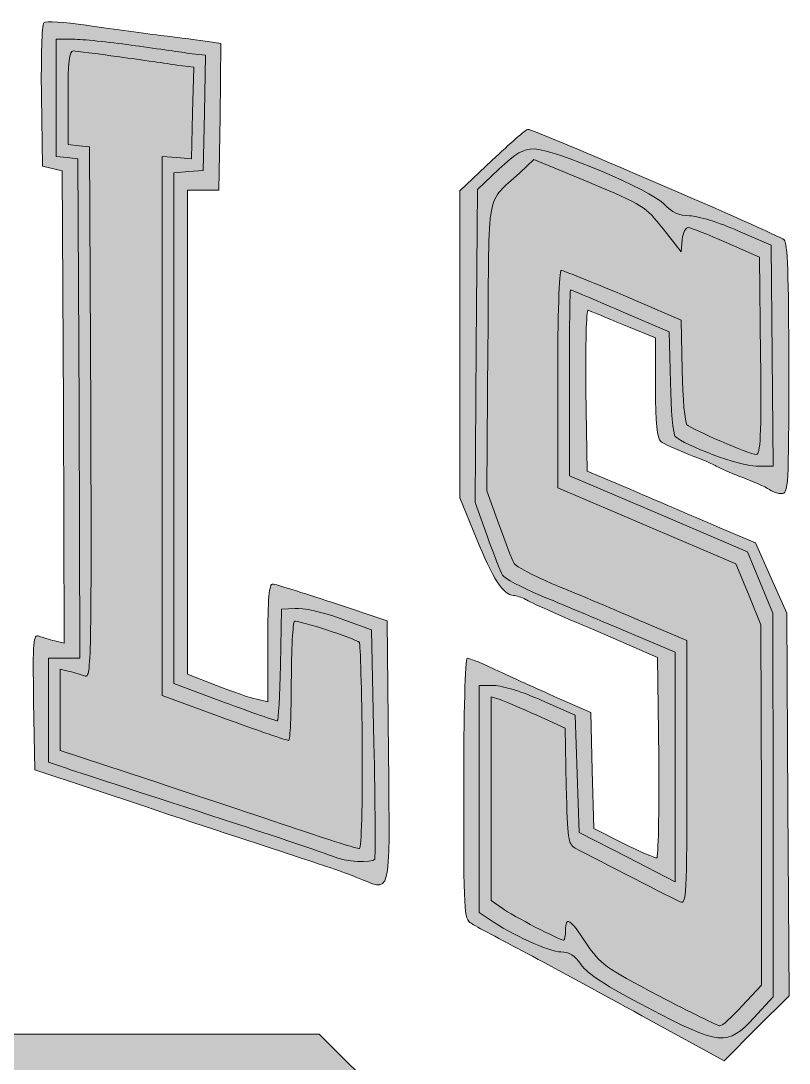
# Model space of a CAD drawing. Header units: centimetres. Extents: x 7.9 to 21.8, y 3.3 to 17.7.
# Drawn here: x 16.57 to 21.76, y 10.51 to 17.55 of the extents above; entities that cross this region are included whole.
import ezdxf

# ---------------------------------------------------------------- set-up
doc = ezdxf.new("R2010")
doc.units = ezdxf.units.CM
doc.header["$MEASUREMENT"] = 0
doc.layers.add('letras', color=7, linetype='Continuous')

msp = doc.modelspace()

# ---------------------------------------------------------------- hatches: boundary and pattern name
at = {"layer": 'letras', "true_color": 0xffffff}
h = msp.add_hatch(color=7, dxfattribs=at)
h.dxf.hatch_style = 2
edge = h.paths.add_edge_path()
edge.add_spline(control_points=[(18.8307, 11.763), (18.7593, 11.7921), (18.5793, 11.853), (18.4338, 11.9007), (18.2883, 11.9482), (17.8305, 12.0991), (17.4152, 12.2367), (17.4152, 12.2367), (16.6611, 12.488), (16.6611, 12.488), (16.6611, 12.488), (16.6531, 12.9484), (16.6531, 12.9484), (16.6479, 13.3611), (16.6505, 13.406), (16.6902, 13.3902), (16.714, 13.3824), (16.7617, 13.3664), (16.796, 13.3585), (16.796, 13.3585), (16.8595, 13.3427), (16.8595, 13.3427), (16.8595, 13.3427), (16.8543, 14.938), (16.8543, 14.938), (16.8543, 14.938), (16.8463, 16.5335), (16.8463, 16.5335), (16.8463, 16.5335), (16.714, 16.5652), (16.714, 16.5652), (16.714, 16.5652), (16.706, 17.0388), (16.706, 17.0388), (16.7034, 17.2982), (16.7088, 17.5203), (16.722, 17.5335), (16.7352, 17.5468), (16.8595, 17.5389), (17.0077, 17.5177), (17.1506, 17.4966), (17.3781, 17.4648), (17.5078, 17.4489), (17.64, 17.4331), (17.7856, 17.4145), (17.8333, 17.4066), (17.8333, 17.4066), (17.9179, 17.3934), (17.9179, 17.3934), (17.9179, 17.3934), (17.9126, 16.8985), (17.9126, 16.8985), (17.9126, 16.8985), (17.9046, 16.4038), (17.9046, 16.4038), (17.9046, 16.4038), (17.693, 16.4038), (17.693, 16.4038), (17.693, 16.4038), (17.693, 13.1336), (17.693, 13.1336), (17.693, 13.1336), (17.8888, 13.0569), (17.8888, 13.0569), (17.9972, 13.0146), (18.1189, 12.9723), (18.1612, 12.9643), (18.1612, 12.9643), (18.2354, 12.9458), (18.2354, 12.9458), (18.2354, 12.9458), (18.2354, 13.3453), (18.2354, 13.3453), (18.2354, 13.6496), (18.2434, 13.7448), (18.2698, 13.7422), (18.2857, 13.7422), (18.4683, 13.6839), (18.6719, 13.6177), (18.6719, 13.6177), (19.0423, 13.4934), (19.0423, 13.4934), (19.0423, 13.4934), (19.0503, 12.5991), (19.0503, 12.5991), (19.0582, 11.5884), (19.0768, 11.6678), (18.8307, 11.763), (18.8307, 11.763), (18.8307, 11.763), (18.8307, 11.763)], knot_values=[0, 0, 0, 0, 1, 1, 1, 2, 2, 2, 3, 3, 3, 4, 4, 4, 5, 5, 5, 6, 6, 6, 7, 7, 7, 8, 8, 8, 9, 9, 9, 10, 10, 10, 11, 11, 11, 12, 12, 12, 13, 13, 13, 14, 14, 14, 15, 15, 15, 16, 16, 16, 17, 17, 17, 18, 18, 18, 19, 19, 19, 20, 20, 20, 21, 21, 21, 22, 22, 22, 23, 23, 23, 24, 24, 24, 25, 25, 25, 26, 26, 26, 27, 27, 27, 28, 28, 28, 29, 29, 29, 30, 30, 30, 30], degree=3, periodic=1)
edge = h.paths.add_edge_path()
edge.add_spline(control_points=[(18.873, 12.6468), (18.8704, 13.0252), (18.8597, 13.3399), (18.8545, 13.3479), (18.8255, 13.3744), (18.4338, 13.5014), (18.4153, 13.4908), (18.4047, 13.4828), (18.3941, 13.3002), (18.3941, 13.0807), (18.3941, 12.8636), (18.3861, 12.6864), (18.3757, 12.6864), (18.3624, 12.6864), (18.1666, 12.7526), (17.9391, 12.8372), (17.9391, 12.8372), (17.521, 12.9907), (17.521, 12.9907), (17.521, 12.9907), (17.521, 16.6313), (17.521, 16.6313), (17.521, 16.6313), (17.6216, 16.6235), (17.6216, 16.6235), (17.6216, 16.6235), (17.7194, 16.6155), (17.7194, 16.6155), (17.7194, 16.6155), (17.7274, 16.925), (17.7274, 16.925), (17.7274, 16.925), (17.7353, 17.2347), (17.7353, 17.2347), (17.7353, 17.2347), (17.6216, 17.2479), (17.6216, 17.2479), (17.5581, 17.2585), (17.3835, 17.2822), (17.2326, 17.3034), (17.0792, 17.3247), (16.9415, 17.3431), (16.9205, 17.3431), (16.894, 17.3431), (16.886, 17.2717), (16.886, 17.0282), (16.886, 17.0282), (16.886, 16.7107), (16.886, 16.7107), (16.886, 16.7107), (16.9601, 16.7029), (16.9601, 16.7029), (16.9601, 16.7029), (17.0315, 16.6949), (17.0315, 16.6949), (17.0315, 16.6949), (17.0395, 14.8983), (17.0395, 14.8983), (17.0447, 13.2633), (17.0421, 13.1046), (17.0024, 13.1204), (16.9786, 13.1282), (16.9309, 13.1442), (16.8966, 13.1521), (16.8966, 13.1521), (16.8331, 13.1679), (16.8331, 13.1679), (16.8331, 13.1679), (16.8331, 12.6177), (16.8331, 12.6177), (16.8331, 12.6177), (17.4232, 12.4245), (17.4232, 12.4245), (17.7459, 12.316), (18.1957, 12.1679), (18.4206, 12.0911), (18.6455, 12.0144), (18.8413, 11.9536), (18.8545, 11.9562), (18.8678, 11.9588), (18.8756, 12.2525), (18.873, 12.6468), (18.873, 12.6468), (18.873, 12.6468), (18.873, 12.6468)], knot_values=[0, 0, 0, 0, 1, 1, 1, 2, 2, 2, 3, 3, 3, 4, 4, 4, 5, 5, 5, 6, 6, 6, 7, 7, 7, 8, 8, 8, 9, 9, 9, 10, 10, 10, 11, 11, 11, 12, 12, 12, 13, 13, 13, 14, 14, 14, 15, 15, 15, 16, 16, 16, 17, 17, 17, 18, 18, 18, 19, 19, 19, 20, 20, 20, 21, 21, 21, 22, 22, 22, 23, 23, 23, 24, 24, 24, 25, 25, 25, 26, 26, 26, 27, 27, 27, 28, 28, 28, 28], degree=3, periodic=1)
at = {"layer": 'letras', "true_color": 0xff0000}
h = msp.add_hatch(color=1, dxfattribs=at)
h.dxf.hatch_style = 2
edge = h.paths.add_edge_path()
edge.add_spline(control_points=[(18.6719, 11.9033), (18.6296, 11.9244), (18.2169, 12.0595), (17.7591, 12.2102), (17.3013, 12.3583), (16.886, 12.4932), (16.8411, 12.5092), (16.8411, 12.5092), (16.7537, 12.5383), (16.7537, 12.5383), (16.7537, 12.5383), (16.7537, 13.2421), (16.7537, 13.2421), (16.7537, 13.2421), (16.9654, 13.2421), (16.9654, 13.2421), (16.9654, 13.2421), (16.9601, 14.9274), (16.9601, 14.9274), (16.9601, 14.9274), (16.9521, 16.6155), (16.9521, 16.6155), (16.9521, 16.6155), (16.8808, 16.6235), (16.8808, 16.6235), (16.8808, 16.6235), (16.8066, 16.6313), (16.8066, 16.6313), (16.8066, 16.6313), (16.8066, 17.4225), (16.8066, 17.4225), (16.8066, 17.4225), (16.9205, 17.4225), (16.9205, 17.4225), (16.9838, 17.4225), (17.1586, 17.404), (17.3119, 17.3828), (17.4628, 17.3616), (17.6374, 17.3379), (17.701, 17.3273), (17.701, 17.3273), (17.8146, 17.314), (17.8146, 17.314), (17.8146, 17.314), (17.8068, 16.925), (17.8068, 16.925), (17.8068, 16.925), (17.7988, 16.5361), (17.7988, 16.5361), (17.7988, 16.5361), (17.701, 16.5281), (17.701, 16.5281), (17.701, 16.5281), (17.6004, 16.5203), (17.6004, 16.5203), (17.6004, 16.5203), (17.6004, 13.0701), (17.6004, 13.0701), (17.6004, 13.0701), (17.9417, 12.943), (17.9417, 12.943), (18.1295, 12.8743), (18.2883, 12.8187), (18.2989, 12.8187), (18.3067, 12.8187), (18.3173, 12.9881), (18.32, 13.1944), (18.32, 13.1944), (18.328, 13.5728), (18.328, 13.5728), (18.328, 13.5728), (18.4206, 13.578), (18.4206, 13.578), (18.4709, 13.5834), (18.6084, 13.5516), (18.7248, 13.5093), (18.7248, 13.5093), (18.9365, 13.4325), (18.9365, 13.4325), (18.9365, 13.4325), (18.9523, 12.6706), (18.9523, 12.6706), (18.9604, 12.2499), (18.963, 11.8979), (18.9577, 11.8847), (18.9391, 11.8556), (18.7593, 11.8662), (18.6719, 11.9033), (18.6719, 11.9033), (18.6719, 11.9033), (18.6719, 11.9033)], knot_values=[0, 0, 0, 0, 1, 1, 1, 2, 2, 2, 3, 3, 3, 4, 4, 4, 5, 5, 5, 6, 6, 6, 7, 7, 7, 8, 8, 8, 9, 9, 9, 10, 10, 10, 11, 11, 11, 12, 12, 12, 13, 13, 13, 14, 14, 14, 15, 15, 15, 16, 16, 16, 17, 17, 17, 18, 18, 18, 19, 19, 19, 20, 20, 20, 21, 21, 21, 22, 22, 22, 23, 23, 23, 24, 24, 24, 25, 25, 25, 26, 26, 26, 27, 27, 27, 28, 28, 28, 29, 29, 29, 30, 30, 30, 30], degree=3, periodic=1)
at = {"layer": 'letras', "true_color": 0xffffff}
h = msp.add_hatch(color=7, dxfattribs=at)
h.dxf.hatch_style = 2
edge = h.paths.add_edge_path()
edge.add_spline(control_points=[(20.815, 10.7973), (20.5398, 10.9508), (20.1642, 11.1519), (19.9868, 11.2471), (19.807, 11.3423), (19.6377, 11.4323), (19.6086, 11.4509), (19.5609, 11.48), (19.5583, 11.5249), (19.5583, 12.3609), (19.5583, 12.8636), (19.5689, 13.2421), (19.5821, 13.2421), (19.5954, 13.2421), (19.6932, 13.2024), (19.799, 13.1521), (19.9075, 13.1018), (20.0901, 13.0198), (20.2065, 12.9669), (20.2065, 12.9669), (20.4182, 12.8743), (20.4182, 12.8743), (20.4182, 12.8743), (20.4262, 12.4828), (20.4262, 12.4828), (20.4262, 12.4828), (20.4366, 12.0911), (20.4366, 12.0911), (20.4366, 12.0911), (20.6378, 11.9905), (20.6378, 11.9905), (20.7489, 11.935), (20.8495, 11.8901), (20.8627, 11.8927), (20.8732, 11.8927), (20.8786, 12.197), (20.876, 12.57), (20.876, 12.57), (20.868, 13.2473), (20.868, 13.2473), (20.868, 13.2473), (20.4446, 13.4299), (20.4446, 13.4299), (20.2117, 13.5279), (20.0001, 13.6231), (19.9764, 13.6389), (19.9499, 13.6522), (19.9129, 13.6654), (19.8942, 13.6654), (19.8281, 13.6654), (19.7541, 13.7819), (19.6429, 14.0543), (19.6429, 14.0543), (19.5318, 14.3243), (19.5318, 14.3243), (19.5318, 14.3243), (19.5318, 16.3986), (19.5318, 16.3986), (19.5318, 16.3986), (19.7515, 16.6049), (19.7515, 16.6049), (19.8706, 16.7187), (19.979, 16.8139), (19.9922, 16.8139), (20.0319, 16.8139), (21.6723, 16.1076), (21.7226, 16.0679), (21.7463, 16.0467), (21.7543, 15.8402), (21.7543, 15.1974), (21.7543, 14.401), (21.7517, 14.3533), (21.7066, 14.3533), (21.6802, 14.3533), (21.6485, 14.3639), (21.6326, 14.3746), (21.6194, 14.3878), (21.5374, 14.4247), (21.45, 14.4592), (21.3627, 14.4936), (21.2807, 14.5279), (21.2648, 14.5385), (21.2516, 14.5491), (21.167, 14.5834), (21.0796, 14.6179), (20.9922, 14.6524), (20.905, 14.6921), (20.8892, 14.7053), (20.8654, 14.7237), (20.8547, 14.8296), (20.8547, 15.0677), (20.8547, 15.0677), (20.8547, 15.4064), (20.8547, 15.4064), (20.8547, 15.4064), (20.6378, 15.4936), (20.6378, 15.4936), (20.5188, 15.5439), (20.4102, 15.5889), (20.3997, 15.5916), (20.3865, 15.5969), (20.3811, 15.3561), (20.3837, 15.0545), (20.3837, 15.0545), (20.3917, 14.5041), (20.3917, 14.5041), (20.3917, 14.5041), (20.6828, 14.3824), (20.6828, 14.3824), (20.8441, 14.3136), (21.0109, 14.2423), (21.0532, 14.2236), (21.0981, 14.2052), (21.2225, 14.1523), (21.331, 14.1046), (21.331, 14.1046), (21.5294, 14.02), (21.5294, 14.02), (21.5294, 14.02), (21.6353, 13.7819), (21.6353, 13.7819), (21.6353, 13.7819), (21.7411, 13.5463), (21.7411, 13.5463), (21.7411, 13.5463), (21.7491, 12.2525), (21.7491, 12.2525), (21.7491, 12.2525), (21.7569, 10.9614), (21.7569, 10.9614), (21.7569, 10.9614), (21.5374, 10.7418), (21.5374, 10.7418), (21.5374, 10.7418), (21.3178, 10.5221), (21.3178, 10.5221), (21.3178, 10.5221), (20.815, 10.7973), (20.815, 10.7973)], knot_values=[0, 0, 0, 0, 1, 1, 1, 2, 2, 2, 3, 3, 3, 4, 4, 4, 5, 5, 5, 6, 6, 6, 7, 7, 7, 8, 8, 8, 9, 9, 9, 10, 10, 10, 11, 11, 11, 12, 12, 12, 13, 13, 13, 14, 14, 14, 15, 15, 15, 16, 16, 16, 17, 17, 17, 18, 18, 18, 19, 19, 19, 20, 20, 20, 21, 21, 21, 22, 22, 22, 23, 23, 23, 24, 24, 24, 25, 25, 25, 26, 26, 26, 27, 27, 27, 28, 28, 28, 29, 29, 29, 30, 30, 30, 31, 31, 31, 32, 32, 32, 33, 33, 33, 34, 34, 34, 35, 35, 35, 36, 36, 36, 37, 37, 37, 38, 38, 38, 39, 39, 39, 40, 40, 40, 41, 41, 41, 42, 42, 42, 43, 43, 43, 44, 44, 44, 45, 45, 45, 46, 46, 46, 46], degree=3, periodic=1)
edge = h.paths.add_edge_path()
edge.add_spline(control_points=[(21.4394, 10.8925), (21.4394, 10.8925), (21.5691, 11.0328), (21.5691, 11.0328), (21.5691, 11.0328), (21.5691, 12.2499), (21.5691, 12.2499), (21.5691, 12.2499), (21.5665, 13.467), (21.5665, 13.467), (21.5665, 13.467), (21.4817, 13.6734), (21.4817, 13.6734), (21.4817, 13.6734), (21.3971, 13.8797), (21.3971, 13.8797), (21.3971, 13.8797), (20.7966, 14.1364), (20.7966, 14.1364), (20.7966, 14.1364), (20.1933, 14.393), (20.1933, 14.393), (20.1933, 14.393), (20.1933, 15.1258), (20.1933, 15.1258), (20.1933, 15.5492), (20.2039, 15.8614), (20.2171, 15.8614), (20.2304, 15.8614), (20.4182, 15.7847), (20.6351, 15.6947), (20.6351, 15.6947), (21.0267, 15.5255), (21.0267, 15.5255), (21.0267, 15.5255), (21.0347, 15.1841), (21.0347, 15.1841), (21.0373, 14.9963), (21.0532, 14.8322), (21.0664, 14.819), (21.0981, 14.7873), (21.4897, 14.6179), (21.5346, 14.6179), (21.5639, 14.6179), (21.5691, 14.7396), (21.5639, 15.2846), (21.5639, 15.2846), (21.5559, 15.9514), (21.5559, 15.9514), (21.5559, 15.9514), (21.331, 16.0493), (21.331, 16.0493), (21.2067, 16.1048), (21.0929, 16.1499), (21.0744, 16.1499), (21.0584, 16.1525), (21.0399, 16.1154), (21.0347, 16.0705), (21.0347, 16.0705), (21.0267, 15.9857), (21.0267, 15.9857), (21.0267, 15.9857), (20.905, 16.1419), (20.905, 16.1419), (20.786, 16.2928), (20.7728, 16.3032), (20.4076, 16.4541), (20.4076, 16.4541), (20.0319, 16.6103), (20.0319, 16.6103), (20.0319, 16.6103), (19.9367, 16.5203), (19.9367, 16.5203), (19.7064, 16.3032), (19.7303, 16.4435), (19.7222, 15.3481), (19.7222, 15.3481), (19.7144, 14.3718), (19.7144, 14.3718), (19.7144, 14.3718), (19.7964, 14.1469), (19.7964, 14.1469), (19.8413, 14.0226), (19.8864, 13.9035), (19.8996, 13.8823), (19.9102, 13.8612), (20.0265, 13.8003), (20.1562, 13.7448), (20.2859, 13.6919), (20.5425, 13.5834), (20.7305, 13.504), (20.7305, 13.504), (21.0664, 13.3611), (21.0664, 13.3611), (21.0664, 13.3611), (21.0664, 12.4696), (21.0664, 12.4696), (21.0664, 11.6307), (21.0638, 11.5778), (21.0215, 11.5964), (20.979, 11.6123), (20.4685, 11.8769), (20.3123, 11.9588), (20.2646, 11.9853), (20.2594, 12.017), (20.2514, 12.377), (20.2514, 12.377), (20.2436, 12.7684), (20.2436, 12.7684), (20.2436, 12.7684), (20.053, 12.8558), (20.053, 12.8558), (19.9499, 12.9033), (19.8361, 12.951), (19.8044, 12.9616), (19.8044, 12.9616), (19.7435, 12.9801), (19.7435, 12.9801), (19.7435, 12.9801), (19.7435, 11.6043), (19.7435, 11.6043), (19.7435, 11.6043), (19.8176, 11.554), (19.8176, 11.554), (19.889, 11.501), (20.2065, 11.3371), (20.233, 11.3371), (20.241, 11.3371), (20.2462, 11.3661), (20.2462, 11.4032), (20.2462, 11.501), (20.2753, 11.4852), (20.3865, 11.3158), (20.4843, 11.1731), (20.5108, 11.1545), (20.876, 10.9614), (21.0903, 10.8502), (21.2755, 10.7576), (21.2887, 10.7576), (21.3019, 10.755), (21.3707, 10.8185), (21.4394, 10.8925), (21.4394, 10.8925), (21.4394, 10.8925), (21.4394, 10.8925)], knot_values=[0, 0, 0, 0, 1, 1, 1, 2, 2, 2, 3, 3, 3, 4, 4, 4, 5, 5, 5, 6, 6, 6, 7, 7, 7, 8, 8, 8, 9, 9, 9, 10, 10, 10, 11, 11, 11, 12, 12, 12, 13, 13, 13, 14, 14, 14, 15, 15, 15, 16, 16, 16, 17, 17, 17, 18, 18, 18, 19, 19, 19, 20, 20, 20, 21, 21, 21, 22, 22, 22, 23, 23, 23, 24, 24, 24, 25, 25, 25, 26, 26, 26, 27, 27, 27, 28, 28, 28, 29, 29, 29, 30, 30, 30, 31, 31, 31, 32, 32, 32, 33, 33, 33, 34, 34, 34, 35, 35, 35, 36, 36, 36, 37, 37, 37, 38, 38, 38, 39, 39, 39, 40, 40, 40, 41, 41, 41, 42, 42, 42, 43, 43, 43, 44, 44, 44, 45, 45, 45, 46, 46, 46, 47, 47, 47, 48, 48, 48, 48], degree=3, periodic=1)
at = {"layer": 'letras', "true_color": 0xff0000}
h = msp.add_hatch(color=1, dxfattribs=at)
h.dxf.hatch_style = 2
edge = h.paths.add_edge_path()
edge.add_spline(control_points=[(20.7992, 10.8821), (20.516, 11.0302), (20.3943, 11.1096), (20.352, 11.1703), (20.3071, 11.2365), (20.2727, 11.2577), (20.2145, 11.2577), (20.1378, 11.2577), (19.8732, 11.3768), (19.7383, 11.4746), (19.7383, 11.4746), (19.6641, 11.5249), (19.6641, 11.5249), (19.6641, 11.5249), (19.6641, 13.0569), (19.6641, 13.0569), (19.6641, 13.0569), (19.7647, 13.0569), (19.7647, 13.0569), (19.8203, 13.0569), (19.9604, 13.012), (20.0874, 12.9563), (20.0874, 12.9563), (20.3123, 12.8558), (20.3123, 12.8558), (20.3123, 12.8558), (20.3256, 12.4616), (20.3256, 12.4616), (20.3256, 12.4616), (20.3388, 12.0647), (20.3388, 12.0647), (20.3388, 12.0647), (20.6643, 11.8979), (20.6643, 11.8979), (20.6643, 11.8979), (20.987, 11.7313), (20.987, 11.7313), (20.987, 11.7313), (20.987, 13.2818), (20.987, 13.2818), (20.987, 13.2818), (20.6511, 13.4247), (20.6511, 13.4247), (20.4631, 13.504), (20.2065, 13.6125), (20.0768, 13.6654), (19.9471, 13.7209), (19.8309, 13.7819), (19.8203, 13.8029), (19.807, 13.8242), (19.7619, 13.9432), (19.717, 14.0675), (19.717, 14.0675), (19.635, 14.2924), (19.635, 14.2924), (19.635, 14.2924), (19.6429, 15.3481), (19.6429, 15.3481), (19.6429, 15.3481), (19.6509, 16.4065), (19.6509, 16.4065), (19.6509, 16.4065), (19.7964, 16.5441), (19.7964, 16.5441), (19.9129, 16.6552), (19.9604, 16.6817), (20.0345, 16.6817), (20.1668, 16.6817), (20.8231, 16.4038), (20.9129, 16.3086), (20.9686, 16.2503), (21.0109, 16.2319), (21.0849, 16.2293), (21.1406, 16.2293), (21.2861, 16.1842), (21.4104, 16.1286), (21.4104, 16.1286), (21.6353, 16.0308), (21.6353, 16.0308), (21.6353, 16.0308), (21.6433, 15.2846), (21.6433, 15.2846), (21.6433, 15.2846), (21.6485, 14.5385), (21.6485, 14.5385), (21.6485, 14.5385), (21.5346, 14.5385), (21.5346, 14.5385), (21.4262, 14.5385), (21.048, 14.6788), (20.987, 14.7396), (20.9738, 14.7528), (20.958, 14.917), (20.9553, 15.1048), (20.9553, 15.1048), (20.9473, 15.4461), (20.9473, 15.4461), (20.9473, 15.4461), (20.6192, 15.5862), (20.6192, 15.5862), (20.4366, 15.6656), (20.2859, 15.7292), (20.2807, 15.7292), (20.2753, 15.7292), (20.2727, 15.4461), (20.2727, 15.0994), (20.2727, 15.0994), (20.2727, 14.4724), (20.2727, 14.4724), (20.2727, 14.4724), (20.876, 14.2158), (20.876, 14.2158), (20.876, 14.2158), (21.4765, 13.9591), (21.4765, 13.9591), (21.4765, 13.9591), (21.5611, 13.7528), (21.5611, 13.7528), (21.5611, 13.7528), (21.6459, 13.5463), (21.6459, 13.5463), (21.6459, 13.5463), (21.6485, 12.2499), (21.6485, 12.2499), (21.6485, 12.2499), (21.6485, 10.9534), (21.6485, 10.9534), (21.6485, 10.9534), (21.5188, 10.8131), (21.5188, 10.8131), (21.339, 10.6201), (21.2913, 10.6227), (20.7992, 10.8821), (20.7992, 10.8821), (20.7992, 10.8821), (20.7992, 10.8821)], knot_values=[0, 0, 0, 0, 1, 1, 1, 2, 2, 2, 3, 3, 3, 4, 4, 4, 5, 5, 5, 6, 6, 6, 7, 7, 7, 8, 8, 8, 9, 9, 9, 10, 10, 10, 11, 11, 11, 12, 12, 12, 13, 13, 13, 14, 14, 14, 15, 15, 15, 16, 16, 16, 17, 17, 17, 18, 18, 18, 19, 19, 19, 20, 20, 20, 21, 21, 21, 22, 22, 22, 23, 23, 23, 24, 24, 24, 25, 25, 25, 26, 26, 26, 27, 27, 27, 28, 28, 28, 29, 29, 29, 30, 30, 30, 31, 31, 31, 32, 32, 32, 33, 33, 33, 34, 34, 34, 35, 35, 35, 36, 36, 36, 37, 37, 37, 38, 38, 38, 39, 39, 39, 40, 40, 40, 41, 41, 41, 42, 42, 42, 43, 43, 43, 44, 44, 44, 45, 45, 45, 45], degree=3, periodic=1)
at = {"layer": 'letras', "true_color": 0xffffff}
h = msp.add_hatch(color=7, dxfattribs=at)
h.dxf.hatch_style = 2
edge = h.paths.add_edge_path()
edge.add_spline(control_points=[(15.534, 3.6958), (15.3356, 3.9049), (15.1265, 4.1272), (15.0656, 4.1933), (15.0656, 4.1933), (14.9545, 4.3124), (14.9545, 4.3124), (14.9545, 4.3124), (14.9545, 5.0161), (14.9545, 5.0161), (14.9545, 5.5401), (14.9625, 5.7279), (14.989, 5.757), (15.0155, 5.7888), (15.1662, 5.794), (15.9415, 5.786), (15.9415, 5.786), (16.8595, 5.7782), (16.8595, 5.7782), (16.8595, 5.7782), (16.8595, 5.1987), (16.8595, 5.1987), (16.8595, 5.1987), (17.5739, 5.1987), (17.5739, 5.1987), (17.5739, 5.1987), (17.5739, 6.1512), (17.5739, 6.1512), (17.5739, 6.1512), (16.9205, 6.1565), (16.9205, 6.1565), (16.9205, 6.1565), (16.2642, 6.1645), (16.2642, 6.1645), (16.2642, 6.1645), (16.259, 7.1037), (16.259, 7.1037), (16.2562, 7.789), (16.2642, 8.0482), (16.2855, 8.0615), (16.3039, 8.0721), (16.6002, 8.0827), (16.9469, 8.0827), (16.9469, 8.0827), (17.5765, 8.0827), (17.5765, 8.0827), (17.5765, 8.0827), (17.5687, 8.4319), (17.5687, 8.4319), (17.5687, 8.4319), (17.5607, 8.7838), (17.5607, 8.7838), (17.5607, 8.7838), (16.8463, 8.7838), (16.8463, 8.7838), (16.8463, 8.7838), (16.8569, 8.5802), (16.8569, 8.5802), (16.8595, 8.4663), (16.8569, 8.3421), (16.8489, 8.3024), (16.8489, 8.3024), (16.8331, 8.2282), (16.8331, 8.2282), (16.8331, 8.2282), (15.9122, 8.2308), (15.9122, 8.2308), (15.4069, 8.2308), (14.9784, 8.2334), (14.9625, 8.2362), (14.9361, 8.2414), (14.9281, 8.416), (14.9281, 9.014), (14.9281, 9.014), (14.9281, 9.7866), (14.9281, 9.7866), (14.9281, 9.7866), (15.3831, 10.2443), (15.3831, 10.2443), (15.3831, 10.2443), (15.8383, 10.7021), (15.8383, 10.7021), (15.8383, 10.7021), (18.5819, 10.7021), (18.5819, 10.7021), (18.5819, 10.7021), (19.0291, 10.2575), (19.0291, 10.2575), (19.0291, 10.2575), (19.4789, 9.8157), (19.4789, 9.8157), (19.4789, 9.8157), (19.4947, 8.6199), (19.4947, 8.6199), (19.4947, 8.6199), (19.5134, 7.4238), (19.5134, 7.4238), (19.5134, 7.4238), (19.4154, 7.3128), (19.4154, 7.3128), (19.3625, 7.2519), (19.3202, 7.1937), (19.3202, 7.1831), (19.3202, 7.1751), (19.3625, 7.1276), (19.4128, 7.0773), (19.4128, 7.0773), (19.5054, 6.9873), (19.5054, 6.9873), (19.5054, 6.9873), (19.5054, 4.2859), (19.5054, 4.2859), (19.5054, 4.2859), (19.0503, 3.8045), (19.0503, 3.8045), (19.0503, 3.8045), (18.5925, 3.3228), (18.5925, 3.3228), (18.5925, 3.3228), (17.2406, 3.3202), (17.2406, 3.3202), (17.2406, 3.3202), (15.8912, 3.3202), (15.8912, 3.3202), (15.8912, 3.3202), (15.534, 3.6958), (15.534, 3.6958)], knot_values=[0, 0, 0, 0, 1, 1, 1, 2, 2, 2, 3, 3, 3, 4, 4, 4, 5, 5, 5, 6, 6, 6, 7, 7, 7, 8, 8, 8, 9, 9, 9, 10, 10, 10, 11, 11, 11, 12, 12, 12, 13, 13, 13, 14, 14, 14, 15, 15, 15, 16, 16, 16, 17, 17, 17, 18, 18, 18, 19, 19, 19, 20, 20, 20, 21, 21, 21, 22, 22, 22, 23, 23, 23, 24, 24, 24, 25, 25, 25, 26, 26, 26, 27, 27, 27, 28, 28, 28, 29, 29, 29, 30, 30, 30, 31, 31, 31, 32, 32, 32, 33, 33, 33, 34, 34, 34, 35, 35, 35, 36, 36, 36, 37, 37, 37, 38, 38, 38, 39, 39, 39, 40, 40, 40, 41, 41, 41, 42, 42, 42, 42], degree=3, periodic=1)
edge = h.paths.add_edge_path()
edge.add_spline(control_points=[(18.8281, 4.0187), (18.8281, 4.0187), (19.2143, 4.4234), (19.2143, 4.4234), (19.2143, 4.4234), (19.2143, 6.8418), (19.2143, 6.8418), (19.2143, 6.8418), (19.0423, 7.0164), (19.0423, 7.0164), (19.0423, 7.0164), (18.8704, 7.1911), (18.8704, 7.1911), (18.8704, 7.1911), (19.0423, 7.3709), (19.0423, 7.3709), (19.0423, 7.3709), (19.2143, 7.5483), (19.2143, 7.5483), (19.2143, 7.5483), (19.2143, 9.6411), (19.2143, 9.6411), (19.2143, 9.6411), (18.8307, 10.0274), (18.8307, 10.0274), (18.8307, 10.0274), (18.447, 10.411), (18.447, 10.411), (18.447, 10.411), (15.9758, 10.411), (15.9758, 10.411), (15.9758, 10.411), (15.5975, 10.0326), (15.5975, 10.0326), (15.5975, 10.0326), (15.2191, 9.6517), (15.2191, 9.6517), (15.2191, 9.6517), (15.2243, 9.0987), (15.2243, 9.0987), (15.2243, 9.0987), (15.2323, 8.5457), (15.2323, 8.5457), (15.2323, 8.5457), (15.8886, 8.5377), (15.8886, 8.5377), (15.8886, 8.5377), (16.542, 8.5325), (16.542, 8.5325), (16.542, 8.5325), (16.5446, 8.7574), (16.5446, 8.7574), (16.5472, 8.8817), (16.5526, 8.9929), (16.5553, 9.0087), (16.5579, 9.022), (16.5633, 9.0484), (16.5659, 9.0617), (16.5685, 9.0801), (16.7908, 9.0855), (17.2115, 9.0829), (17.2115, 9.0829), (17.8517, 9.0749), (17.8517, 9.0749), (17.8517, 9.0749), (17.8597, 8.4319), (17.8597, 8.4319), (17.8597, 8.4319), (17.8649, 7.7917), (17.8649, 7.7917), (17.8649, 7.7917), (17.2193, 7.7917), (17.2193, 7.7917), (16.6795, 7.7917), (16.5711, 7.7864), (16.5605, 7.752), (16.5472, 7.7255), (16.5553, 6.5984), (16.5659, 6.4607), (16.5685, 6.4503), (16.8595, 6.4423), (17.2167, 6.4423), (17.2167, 6.4423), (17.8649, 6.4423), (17.8649, 6.4423), (17.8649, 6.4423), (17.8649, 4.9077), (17.8649, 4.9077), (17.8649, 4.9077), (17.2247, 4.9129), (17.2247, 4.9129), (17.2247, 4.9129), (16.5817, 4.9209), (16.5817, 4.9209), (16.5817, 4.9209), (16.5737, 5.204), (16.5737, 5.204), (16.5737, 5.204), (16.5659, 5.4898), (16.5659, 5.4898), (16.5659, 5.4898), (15.2456, 5.4898), (15.2456, 5.4898), (15.2456, 5.4898), (15.2456, 4.9658), (15.2456, 4.9658), (15.2456, 4.9658), (15.2482, 4.4447), (15.2482, 4.4447), (15.2482, 4.4447), (15.4069, 4.2727), (15.4069, 4.2727), (15.4969, 4.1775), (15.6741, 3.9897), (15.8038, 3.8546), (15.8038, 3.8546), (16.0393, 3.6112), (16.0393, 3.6112), (16.0393, 3.6112), (18.4418, 3.6112), (18.4418, 3.6112), (18.4418, 3.6112), (18.8281, 4.0187), (18.8281, 4.0187)], knot_values=[0, 0, 0, 0, 1, 1, 1, 2, 2, 2, 3, 3, 3, 4, 4, 4, 5, 5, 5, 6, 6, 6, 7, 7, 7, 8, 8, 8, 9, 9, 9, 10, 10, 10, 11, 11, 11, 12, 12, 12, 13, 13, 13, 14, 14, 14, 15, 15, 15, 16, 16, 16, 17, 17, 17, 18, 18, 18, 19, 19, 19, 20, 20, 20, 21, 21, 21, 22, 22, 22, 23, 23, 23, 24, 24, 24, 25, 25, 25, 26, 26, 26, 27, 27, 27, 28, 28, 28, 29, 29, 29, 30, 30, 30, 31, 31, 31, 32, 32, 32, 33, 33, 33, 34, 34, 34, 35, 35, 35, 36, 36, 36, 37, 37, 37, 38, 38, 38, 39, 39, 39, 40, 40, 40, 41, 41, 41, 41], degree=3, periodic=1)

# ---------------------------------------------------------------- linework, layer by layer
at = {"layer": 'letras', "lineweight": 0}
for points in [[(18.873, 12.6468), (18.873, 12.6468)], [(18.6719, 11.9033), (18.6719, 11.9033)], [(20.7992, 10.8821), (20.7992, 10.8821)], [(21.4394, 10.8925), (21.4394, 10.8925)]]:
    msp.add_lwpolyline(points, dxfattribs=at)
for points, knots in [([(18.8307, 11.763), (18.7593, 11.7921), (18.5793, 11.853), (18.4338, 11.9007), (18.2883, 11.9482), (17.8305, 12.0991), (17.4152, 12.2367), (17.4152, 12.2367), (16.6611, 12.488), (16.6611, 12.488), (16.6611, 12.488), (16.6531, 12.9484), (16.6531, 12.9484), (16.6479, 13.3611), (16.6505, 13.406), (16.6902, 13.3902), (16.714, 13.3824), (16.7617, 13.3664), (16.796, 13.3585), (16.796, 13.3585), (16.8595, 13.3427), (16.8595, 13.3427), (16.8595, 13.3427), (16.8543, 14.938), (16.8543, 14.938), (16.8543, 14.938), (16.8463, 16.5335), (16.8463, 16.5335), (16.8463, 16.5335), (16.714, 16.5652), (16.714, 16.5652), (16.714, 16.5652), (16.706, 17.0388), (16.706, 17.0388), (16.7034, 17.2982), (16.7088, 17.5203), (16.722, 17.5335), (16.7352, 17.5468), (16.8595, 17.5389), (17.0077, 17.5177), (17.1506, 17.4966), (17.3781, 17.4648), (17.5078, 17.4489), (17.64, 17.4331), (17.7856, 17.4145), (17.8333, 17.4066), (17.8333, 17.4066), (17.9179, 17.3934), (17.9179, 17.3934), (17.9179, 17.3934), (17.9126, 16.8985), (17.9126, 16.8985), (17.9126, 16.8985), (17.9046, 16.4038), (17.9046, 16.4038), (17.9046, 16.4038), (17.693, 16.4038), (17.693, 16.4038), (17.693, 16.4038), (17.693, 13.1336), (17.693, 13.1336), (17.693, 13.1336), (17.8888, 13.0569), (17.8888, 13.0569), (17.9972, 13.0146), (18.1189, 12.9723), (18.1612, 12.9643), (18.1612, 12.9643), (18.2354, 12.9458), (18.2354, 12.9458), (18.2354, 12.9458), (18.2354, 13.3453), (18.2354, 13.3453), (18.2354, 13.6496), (18.2434, 13.7448), (18.2698, 13.7422), (18.2857, 13.7422), (18.4683, 13.6839), (18.6719, 13.6177), (18.6719, 13.6177), (19.0423, 13.4934), (19.0423, 13.4934), (19.0423, 13.4934), (19.0503, 12.5991), (19.0503, 12.5991), (19.0582, 11.5884), (19.0768, 11.6678), (18.8307, 11.763), (18.8307, 11.763), (18.8307, 11.763), (18.8307, 11.763)], [0, 0, 0, 0, 1, 1, 1, 2, 2, 2, 3, 3, 3, 4, 4, 4, 5, 5, 5, 6, 6, 6, 7, 7, 7, 8, 8, 8, 9, 9, 9, 10, 10, 10, 11, 11, 11, 12, 12, 12, 13, 13, 13, 14, 14, 14, 15, 15, 15, 16, 16, 16, 17, 17, 17, 18, 18, 18, 19, 19, 19, 20, 20, 20, 21, 21, 21, 22, 22, 22, 23, 23, 23, 24, 24, 24, 25, 25, 25, 26, 26, 26, 27, 27, 27, 28, 28, 28, 29, 29, 29, 30, 30, 30, 30]), ([(18.6719, 11.9033), (18.6296, 11.9244), (18.2169, 12.0595), (17.7591, 12.2102), (17.3013, 12.3583), (16.886, 12.4932), (16.8411, 12.5092), (16.8411, 12.5092), (16.7537, 12.5383), (16.7537, 12.5383), (16.7537, 12.5383), (16.7537, 13.2421), (16.7537, 13.2421), (16.7537, 13.2421), (16.9654, 13.2421), (16.9654, 13.2421), (16.9654, 13.2421), (16.9601, 14.9274), (16.9601, 14.9274), (16.9601, 14.9274), (16.9521, 16.6155), (16.9521, 16.6155), (16.9521, 16.6155), (16.8808, 16.6235), (16.8808, 16.6235), (16.8808, 16.6235), (16.8066, 16.6313), (16.8066, 16.6313), (16.8066, 16.6313), (16.8066, 17.4225), (16.8066, 17.4225), (16.8066, 17.4225), (16.9205, 17.4225), (16.9205, 17.4225), (16.9838, 17.4225), (17.1586, 17.404), (17.3119, 17.3828), (17.4628, 17.3616), (17.6374, 17.3379), (17.701, 17.3273), (17.701, 17.3273), (17.8146, 17.314), (17.8146, 17.314), (17.8146, 17.314), (17.8068, 16.925), (17.8068, 16.925), (17.8068, 16.925), (17.7988, 16.5361), (17.7988, 16.5361), (17.7988, 16.5361), (17.701, 16.5281), (17.701, 16.5281), (17.701, 16.5281), (17.6004, 16.5203), (17.6004, 16.5203), (17.6004, 16.5203), (17.6004, 13.0701), (17.6004, 13.0701), (17.6004, 13.0701), (17.9417, 12.943), (17.9417, 12.943), (18.1295, 12.8743), (18.2883, 12.8187), (18.2989, 12.8187), (18.3067, 12.8187), (18.3173, 12.9881), (18.32, 13.1944), (18.32, 13.1944), (18.328, 13.5728), (18.328, 13.5728), (18.328, 13.5728), (18.4206, 13.578), (18.4206, 13.578), (18.4709, 13.5834), (18.6084, 13.5516), (18.7248, 13.5093), (18.7248, 13.5093), (18.9365, 13.4325), (18.9365, 13.4325), (18.9365, 13.4325), (18.9523, 12.6706), (18.9523, 12.6706), (18.9604, 12.2499), (18.963, 11.8979), (18.9577, 11.8847), (18.9391, 11.8556), (18.7593, 11.8662), (18.6719, 11.9033), (18.6719, 11.9033), (18.6719, 11.9033), (18.6719, 11.9033)], [0, 0, 0, 0, 1, 1, 1, 2, 2, 2, 3, 3, 3, 4, 4, 4, 5, 5, 5, 6, 6, 6, 7, 7, 7, 8, 8, 8, 9, 9, 9, 10, 10, 10, 11, 11, 11, 12, 12, 12, 13, 13, 13, 14, 14, 14, 15, 15, 15, 16, 16, 16, 17, 17, 17, 18, 18, 18, 19, 19, 19, 20, 20, 20, 21, 21, 21, 22, 22, 22, 23, 23, 23, 24, 24, 24, 25, 25, 25, 26, 26, 26, 27, 27, 27, 28, 28, 28, 29, 29, 29, 30, 30, 30, 30]), ([(18.873, 12.6468), (18.8704, 13.0252), (18.8597, 13.3399), (18.8545, 13.3479), (18.8255, 13.3744), (18.4338, 13.5014), (18.4153, 13.4908), (18.4047, 13.4828), (18.3941, 13.3002), (18.3941, 13.0807), (18.3941, 12.8636), (18.3861, 12.6864), (18.3757, 12.6864), (18.3624, 12.6864), (18.1666, 12.7526), (17.9391, 12.8372), (17.9391, 12.8372), (17.521, 12.9907), (17.521, 12.9907), (17.521, 12.9907), (17.521, 16.6313), (17.521, 16.6313), (17.521, 16.6313), (17.6216, 16.6235), (17.6216, 16.6235), (17.6216, 16.6235), (17.7194, 16.6155), (17.7194, 16.6155), (17.7194, 16.6155), (17.7274, 16.925), (17.7274, 16.925), (17.7274, 16.925), (17.7353, 17.2347), (17.7353, 17.2347), (17.7353, 17.2347), (17.6216, 17.2479), (17.6216, 17.2479), (17.5581, 17.2585), (17.3835, 17.2822), (17.2326, 17.3034), (17.0792, 17.3247), (16.9415, 17.3431), (16.9205, 17.3431), (16.894, 17.3431), (16.886, 17.2717), (16.886, 17.0282), (16.886, 17.0282), (16.886, 16.7107), (16.886, 16.7107), (16.886, 16.7107), (16.9601, 16.7029), (16.9601, 16.7029), (16.9601, 16.7029), (17.0315, 16.6949), (17.0315, 16.6949), (17.0315, 16.6949), (17.0395, 14.8983), (17.0395, 14.8983), (17.0447, 13.2633), (17.0421, 13.1046), (17.0024, 13.1204), (16.9786, 13.1282), (16.9309, 13.1442), (16.8966, 13.1521), (16.8966, 13.1521), (16.8331, 13.1679), (16.8331, 13.1679), (16.8331, 13.1679), (16.8331, 12.6177), (16.8331, 12.6177), (16.8331, 12.6177), (17.4232, 12.4245), (17.4232, 12.4245), (17.7459, 12.316), (18.1957, 12.1679), (18.4206, 12.0911), (18.6455, 12.0144), (18.8413, 11.9536), (18.8545, 11.9562), (18.8678, 11.9588), (18.8756, 12.2525), (18.873, 12.6468), (18.873, 12.6468), (18.873, 12.6468), (18.873, 12.6468)], [0, 0, 0, 0, 1, 1, 1, 2, 2, 2, 3, 3, 3, 4, 4, 4, 5, 5, 5, 6, 6, 6, 7, 7, 7, 8, 8, 8, 9, 9, 9, 10, 10, 10, 11, 11, 11, 12, 12, 12, 13, 13, 13, 14, 14, 14, 15, 15, 15, 16, 16, 16, 17, 17, 17, 18, 18, 18, 19, 19, 19, 20, 20, 20, 21, 21, 21, 22, 22, 22, 23, 23, 23, 24, 24, 24, 25, 25, 25, 26, 26, 26, 27, 27, 27, 28, 28, 28, 28]), ([(20.815, 10.7973), (20.5398, 10.9508), (20.1642, 11.1519), (19.9868, 11.2471), (19.807, 11.3423), (19.6377, 11.4323), (19.6086, 11.4509), (19.5609, 11.48), (19.5583, 11.5249), (19.5583, 12.3609), (19.5583, 12.8636), (19.5689, 13.2421), (19.5821, 13.2421), (19.5954, 13.2421), (19.6932, 13.2024), (19.799, 13.1521), (19.9075, 13.1018), (20.0901, 13.0198), (20.2065, 12.9669), (20.2065, 12.9669), (20.4182, 12.8743), (20.4182, 12.8743), (20.4182, 12.8743), (20.4262, 12.4828), (20.4262, 12.4828), (20.4262, 12.4828), (20.4366, 12.0911), (20.4366, 12.0911), (20.4366, 12.0911), (20.6378, 11.9905), (20.6378, 11.9905), (20.7489, 11.935), (20.8495, 11.8901), (20.8627, 11.8927), (20.8732, 11.8927), (20.8786, 12.197), (20.876, 12.57), (20.876, 12.57), (20.868, 13.2473), (20.868, 13.2473), (20.868, 13.2473), (20.4446, 13.4299), (20.4446, 13.4299), (20.2117, 13.5279), (20.0001, 13.6231), (19.9764, 13.6389), (19.9499, 13.6522), (19.9129, 13.6654), (19.8942, 13.6654), (19.8281, 13.6654), (19.7541, 13.7819), (19.6429, 14.0543), (19.6429, 14.0543), (19.5318, 14.3243), (19.5318, 14.3243), (19.5318, 14.3243), (19.5318, 16.3986), (19.5318, 16.3986), (19.5318, 16.3986), (19.7515, 16.6049), (19.7515, 16.6049), (19.8706, 16.7187), (19.979, 16.8139), (19.9922, 16.8139), (20.0319, 16.8139), (21.6723, 16.1076), (21.7226, 16.0679), (21.7463, 16.0467), (21.7543, 15.8402), (21.7543, 15.1974), (21.7543, 14.401), (21.7517, 14.3533), (21.7066, 14.3533), (21.6802, 14.3533), (21.6485, 14.3639), (21.6326, 14.3746), (21.6194, 14.3878), (21.5374, 14.4247), (21.45, 14.4592), (21.3627, 14.4936), (21.2807, 14.5279), (21.2648, 14.5385), (21.2516, 14.5491), (21.167, 14.5834), (21.0796, 14.6179), (20.9922, 14.6524), (20.905, 14.6921), (20.8892, 14.7053), (20.8654, 14.7237), (20.8547, 14.8296), (20.8547, 15.0677), (20.8547, 15.0677), (20.8547, 15.4064), (20.8547, 15.4064), (20.8547, 15.4064), (20.6378, 15.4936), (20.6378, 15.4936), (20.5188, 15.5439), (20.4102, 15.5889), (20.3997, 15.5916), (20.3865, 15.5969), (20.3811, 15.3561), (20.3837, 15.0545), (20.3837, 15.0545), (20.3917, 14.5041), (20.3917, 14.5041), (20.3917, 14.5041), (20.6828, 14.3824), (20.6828, 14.3824), (20.8441, 14.3136), (21.0109, 14.2423), (21.0532, 14.2236), (21.0981, 14.2052), (21.2225, 14.1523), (21.331, 14.1046), (21.331, 14.1046), (21.5294, 14.02), (21.5294, 14.02), (21.5294, 14.02), (21.6353, 13.7819), (21.6353, 13.7819), (21.6353, 13.7819), (21.7411, 13.5463), (21.7411, 13.5463), (21.7411, 13.5463), (21.7491, 12.2525), (21.7491, 12.2525), (21.7491, 12.2525), (21.7569, 10.9614), (21.7569, 10.9614), (21.7569, 10.9614), (21.5374, 10.7418), (21.5374, 10.7418), (21.5374, 10.7418), (21.3178, 10.5221), (21.3178, 10.5221), (21.3178, 10.5221), (20.815, 10.7973), (20.815, 10.7973)], [0, 0, 0, 0, 1, 1, 1, 2, 2, 2, 3, 3, 3, 4, 4, 4, 5, 5, 5, 6, 6, 6, 7, 7, 7, 8, 8, 8, 9, 9, 9, 10, 10, 10, 11, 11, 11, 12, 12, 12, 13, 13, 13, 14, 14, 14, 15, 15, 15, 16, 16, 16, 17, 17, 17, 18, 18, 18, 19, 19, 19, 20, 20, 20, 21, 21, 21, 22, 22, 22, 23, 23, 23, 24, 24, 24, 25, 25, 25, 26, 26, 26, 27, 27, 27, 28, 28, 28, 29, 29, 29, 30, 30, 30, 31, 31, 31, 32, 32, 32, 33, 33, 33, 34, 34, 34, 35, 35, 35, 36, 36, 36, 37, 37, 37, 38, 38, 38, 39, 39, 39, 40, 40, 40, 41, 41, 41, 42, 42, 42, 43, 43, 43, 44, 44, 44, 45, 45, 45, 46, 46, 46, 46]), ([(20.7992, 10.8821), (20.516, 11.0302), (20.3943, 11.1096), (20.352, 11.1703), (20.3071, 11.2365), (20.2727, 11.2577), (20.2145, 11.2577), (20.1378, 11.2577), (19.8732, 11.3768), (19.7383, 11.4746), (19.7383, 11.4746), (19.6641, 11.5249), (19.6641, 11.5249), (19.6641, 11.5249), (19.6641, 13.0569), (19.6641, 13.0569), (19.6641, 13.0569), (19.7647, 13.0569), (19.7647, 13.0569), (19.8203, 13.0569), (19.9604, 13.012), (20.0874, 12.9563), (20.0874, 12.9563), (20.3123, 12.8558), (20.3123, 12.8558), (20.3123, 12.8558), (20.3256, 12.4616), (20.3256, 12.4616), (20.3256, 12.4616), (20.3388, 12.0647), (20.3388, 12.0647), (20.3388, 12.0647), (20.6643, 11.8979), (20.6643, 11.8979), (20.6643, 11.8979), (20.987, 11.7313), (20.987, 11.7313), (20.987, 11.7313), (20.987, 13.2818), (20.987, 13.2818), (20.987, 13.2818), (20.6511, 13.4247), (20.6511, 13.4247), (20.4631, 13.504), (20.2065, 13.6125), (20.0768, 13.6654), (19.9471, 13.7209), (19.8309, 13.7819), (19.8203, 13.8029), (19.807, 13.8242), (19.7619, 13.9432), (19.717, 14.0675), (19.717, 14.0675), (19.635, 14.2924), (19.635, 14.2924), (19.635, 14.2924), (19.6429, 15.3481), (19.6429, 15.3481), (19.6429, 15.3481), (19.6509, 16.4065), (19.6509, 16.4065), (19.6509, 16.4065), (19.7964, 16.5441), (19.7964, 16.5441), (19.9129, 16.6552), (19.9604, 16.6817), (20.0345, 16.6817), (20.1668, 16.6817), (20.8231, 16.4038), (20.9129, 16.3086), (20.9686, 16.2503), (21.0109, 16.2319), (21.0849, 16.2293), (21.1406, 16.2293), (21.2861, 16.1842), (21.4104, 16.1286), (21.4104, 16.1286), (21.6353, 16.0308), (21.6353, 16.0308), (21.6353, 16.0308), (21.6433, 15.2846), (21.6433, 15.2846), (21.6433, 15.2846), (21.6485, 14.5385), (21.6485, 14.5385), (21.6485, 14.5385), (21.5346, 14.5385), (21.5346, 14.5385), (21.4262, 14.5385), (21.048, 14.6788), (20.987, 14.7396), (20.9738, 14.7528), (20.958, 14.917), (20.9553, 15.1048), (20.9553, 15.1048), (20.9473, 15.4461), (20.9473, 15.4461), (20.9473, 15.4461), (20.6192, 15.5862), (20.6192, 15.5862), (20.4366, 15.6656), (20.2859, 15.7292), (20.2807, 15.7292), (20.2753, 15.7292), (20.2727, 15.4461), (20.2727, 15.0994), (20.2727, 15.0994), (20.2727, 14.4724), (20.2727, 14.4724), (20.2727, 14.4724), (20.876, 14.2158), (20.876, 14.2158), (20.876, 14.2158), (21.4765, 13.9591), (21.4765, 13.9591), (21.4765, 13.9591), (21.5611, 13.7528), (21.5611, 13.7528), (21.5611, 13.7528), (21.6459, 13.5463), (21.6459, 13.5463), (21.6459, 13.5463), (21.6485, 12.2499), (21.6485, 12.2499), (21.6485, 12.2499), (21.6485, 10.9534), (21.6485, 10.9534), (21.6485, 10.9534), (21.5188, 10.8131), (21.5188, 10.8131), (21.339, 10.6201), (21.2913, 10.6227), (20.7992, 10.8821), (20.7992, 10.8821), (20.7992, 10.8821), (20.7992, 10.8821)], [0, 0, 0, 0, 1, 1, 1, 2, 2, 2, 3, 3, 3, 4, 4, 4, 5, 5, 5, 6, 6, 6, 7, 7, 7, 8, 8, 8, 9, 9, 9, 10, 10, 10, 11, 11, 11, 12, 12, 12, 13, 13, 13, 14, 14, 14, 15, 15, 15, 16, 16, 16, 17, 17, 17, 18, 18, 18, 19, 19, 19, 20, 20, 20, 21, 21, 21, 22, 22, 22, 23, 23, 23, 24, 24, 24, 25, 25, 25, 26, 26, 26, 27, 27, 27, 28, 28, 28, 29, 29, 29, 30, 30, 30, 31, 31, 31, 32, 32, 32, 33, 33, 33, 34, 34, 34, 35, 35, 35, 36, 36, 36, 37, 37, 37, 38, 38, 38, 39, 39, 39, 40, 40, 40, 41, 41, 41, 42, 42, 42, 43, 43, 43, 44, 44, 44, 45, 45, 45, 45]), ([(21.4394, 10.8925), (21.4394, 10.8925), (21.5691, 11.0328), (21.5691, 11.0328), (21.5691, 11.0328), (21.5691, 12.2499), (21.5691, 12.2499), (21.5691, 12.2499), (21.5665, 13.467), (21.5665, 13.467), (21.5665, 13.467), (21.4817, 13.6734), (21.4817, 13.6734), (21.4817, 13.6734), (21.3971, 13.8797), (21.3971, 13.8797), (21.3971, 13.8797), (20.7966, 14.1364), (20.7966, 14.1364), (20.7966, 14.1364), (20.1933, 14.393), (20.1933, 14.393), (20.1933, 14.393), (20.1933, 15.1258), (20.1933, 15.1258), (20.1933, 15.5492), (20.2039, 15.8614), (20.2171, 15.8614), (20.2304, 15.8614), (20.4182, 15.7847), (20.6351, 15.6947), (20.6351, 15.6947), (21.0267, 15.5255), (21.0267, 15.5255), (21.0267, 15.5255), (21.0347, 15.1841), (21.0347, 15.1841), (21.0373, 14.9963), (21.0532, 14.8322), (21.0664, 14.819), (21.0981, 14.7873), (21.4897, 14.6179), (21.5346, 14.6179), (21.5639, 14.6179), (21.5691, 14.7396), (21.5639, 15.2846), (21.5639, 15.2846), (21.5559, 15.9514), (21.5559, 15.9514), (21.5559, 15.9514), (21.331, 16.0493), (21.331, 16.0493), (21.2067, 16.1048), (21.0929, 16.1499), (21.0744, 16.1499), (21.0584, 16.1525), (21.0399, 16.1154), (21.0347, 16.0705), (21.0347, 16.0705), (21.0267, 15.9857), (21.0267, 15.9857), (21.0267, 15.9857), (20.905, 16.1419), (20.905, 16.1419), (20.786, 16.2928), (20.7728, 16.3032), (20.4076, 16.4541), (20.4076, 16.4541), (20.0319, 16.6103), (20.0319, 16.6103), (20.0319, 16.6103), (19.9367, 16.5203), (19.9367, 16.5203), (19.7064, 16.3032), (19.7303, 16.4435), (19.7222, 15.3481), (19.7222, 15.3481), (19.7144, 14.3718), (19.7144, 14.3718), (19.7144, 14.3718), (19.7964, 14.1469), (19.7964, 14.1469), (19.8413, 14.0226), (19.8864, 13.9035), (19.8996, 13.8823), (19.9102, 13.8612), (20.0265, 13.8003), (20.1562, 13.7448), (20.2859, 13.6919), (20.5425, 13.5834), (20.7305, 13.504), (20.7305, 13.504), (21.0664, 13.3611), (21.0664, 13.3611), (21.0664, 13.3611), (21.0664, 12.4696), (21.0664, 12.4696), (21.0664, 11.6307), (21.0638, 11.5778), (21.0215, 11.5964), (20.979, 11.6123), (20.4685, 11.8769), (20.3123, 11.9588), (20.2646, 11.9853), (20.2594, 12.017), (20.2514, 12.377), (20.2514, 12.377), (20.2436, 12.7684), (20.2436, 12.7684), (20.2436, 12.7684), (20.053, 12.8558), (20.053, 12.8558), (19.9499, 12.9033), (19.8361, 12.951), (19.8044, 12.9616), (19.8044, 12.9616), (19.7435, 12.9801), (19.7435, 12.9801), (19.7435, 12.9801), (19.7435, 11.6043), (19.7435, 11.6043), (19.7435, 11.6043), (19.8176, 11.554), (19.8176, 11.554), (19.889, 11.501), (20.2065, 11.3371), (20.233, 11.3371), (20.241, 11.3371), (20.2462, 11.3661), (20.2462, 11.4032), (20.2462, 11.501), (20.2753, 11.4852), (20.3865, 11.3158), (20.4843, 11.1731), (20.5108, 11.1545), (20.876, 10.9614), (21.0903, 10.8502), (21.2755, 10.7576), (21.2887, 10.7576), (21.3019, 10.755), (21.3707, 10.8185), (21.4394, 10.8925), (21.4394, 10.8925), (21.4394, 10.8925), (21.4394, 10.8925)], [0, 0, 0, 0, 1, 1, 1, 2, 2, 2, 3, 3, 3, 4, 4, 4, 5, 5, 5, 6, 6, 6, 7, 7, 7, 8, 8, 8, 9, 9, 9, 10, 10, 10, 11, 11, 11, 12, 12, 12, 13, 13, 13, 14, 14, 14, 15, 15, 15, 16, 16, 16, 17, 17, 17, 18, 18, 18, 19, 19, 19, 20, 20, 20, 21, 21, 21, 22, 22, 22, 23, 23, 23, 24, 24, 24, 25, 25, 25, 26, 26, 26, 27, 27, 27, 28, 28, 28, 29, 29, 29, 30, 30, 30, 31, 31, 31, 32, 32, 32, 33, 33, 33, 34, 34, 34, 35, 35, 35, 36, 36, 36, 37, 37, 37, 38, 38, 38, 39, 39, 39, 40, 40, 40, 41, 41, 41, 42, 42, 42, 43, 43, 43, 44, 44, 44, 45, 45, 45, 46, 46, 46, 47, 47, 47, 48, 48, 48, 48]), ([(15.534, 3.6958), (15.3356, 3.9049), (15.1265, 4.1272), (15.0656, 4.1933), (15.0656, 4.1933), (14.9545, 4.3124), (14.9545, 4.3124), (14.9545, 4.3124), (14.9545, 5.0161), (14.9545, 5.0161), (14.9545, 5.5401), (14.9625, 5.7279), (14.989, 5.757), (15.0155, 5.7888), (15.1662, 5.794), (15.9415, 5.786), (15.9415, 5.786), (16.8595, 5.7782), (16.8595, 5.7782), (16.8595, 5.7782), (16.8595, 5.1987), (16.8595, 5.1987), (16.8595, 5.1987), (17.5739, 5.1987), (17.5739, 5.1987), (17.5739, 5.1987), (17.5739, 6.1512), (17.5739, 6.1512), (17.5739, 6.1512), (16.9205, 6.1565), (16.9205, 6.1565), (16.9205, 6.1565), (16.2642, 6.1645), (16.2642, 6.1645), (16.2642, 6.1645), (16.259, 7.1037), (16.259, 7.1037), (16.2562, 7.789), (16.2642, 8.0482), (16.2855, 8.0615), (16.3039, 8.0721), (16.6002, 8.0827), (16.9469, 8.0827), (16.9469, 8.0827), (17.5765, 8.0827), (17.5765, 8.0827), (17.5765, 8.0827), (17.5687, 8.4319), (17.5687, 8.4319), (17.5687, 8.4319), (17.5607, 8.7838), (17.5607, 8.7838), (17.5607, 8.7838), (16.8463, 8.7838), (16.8463, 8.7838), (16.8463, 8.7838), (16.8569, 8.5802), (16.8569, 8.5802), (16.8595, 8.4663), (16.8569, 8.3421), (16.8489, 8.3024), (16.8489, 8.3024), (16.8331, 8.2282), (16.8331, 8.2282), (16.8331, 8.2282), (15.9122, 8.2308), (15.9122, 8.2308), (15.4069, 8.2308), (14.9784, 8.2334), (14.9625, 8.2362), (14.9361, 8.2414), (14.9281, 8.416), (14.9281, 9.014), (14.9281, 9.014), (14.9281, 9.7866), (14.9281, 9.7866), (14.9281, 9.7866), (15.3831, 10.2443), (15.3831, 10.2443), (15.3831, 10.2443), (15.8383, 10.7021), (15.8383, 10.7021), (15.8383, 10.7021), (18.5819, 10.7021), (18.5819, 10.7021), (18.5819, 10.7021), (19.0291, 10.2575), (19.0291, 10.2575), (19.0291, 10.2575), (19.4789, 9.8157), (19.4789, 9.8157), (19.4789, 9.8157), (19.4947, 8.6199), (19.4947, 8.6199), (19.4947, 8.6199), (19.5134, 7.4238), (19.5134, 7.4238), (19.5134, 7.4238), (19.4154, 7.3128), (19.4154, 7.3128), (19.3625, 7.2519), (19.3202, 7.1937), (19.3202, 7.1831), (19.3202, 7.1751), (19.3625, 7.1276), (19.4128, 7.0773), (19.4128, 7.0773), (19.5054, 6.9873), (19.5054, 6.9873), (19.5054, 6.9873), (19.5054, 4.2859), (19.5054, 4.2859), (19.5054, 4.2859), (19.0503, 3.8045), (19.0503, 3.8045), (19.0503, 3.8045), (18.5925, 3.3228), (18.5925, 3.3228), (18.5925, 3.3228), (17.2406, 3.3202), (17.2406, 3.3202), (17.2406, 3.3202), (15.8912, 3.3202), (15.8912, 3.3202), (15.8912, 3.3202), (15.534, 3.6958), (15.534, 3.6958)], [0, 0, 0, 0, 1, 1, 1, 2, 2, 2, 3, 3, 3, 4, 4, 4, 5, 5, 5, 6, 6, 6, 7, 7, 7, 8, 8, 8, 9, 9, 9, 10, 10, 10, 11, 11, 11, 12, 12, 12, 13, 13, 13, 14, 14, 14, 15, 15, 15, 16, 16, 16, 17, 17, 17, 18, 18, 18, 19, 19, 19, 20, 20, 20, 21, 21, 21, 22, 22, 22, 23, 23, 23, 24, 24, 24, 25, 25, 25, 26, 26, 26, 27, 27, 27, 28, 28, 28, 29, 29, 29, 30, 30, 30, 31, 31, 31, 32, 32, 32, 33, 33, 33, 34, 34, 34, 35, 35, 35, 36, 36, 36, 37, 37, 37, 38, 38, 38, 39, 39, 39, 40, 40, 40, 41, 41, 41, 42, 42, 42, 42])]:
    msp.add_open_spline(points, degree=3, knots=knots, dxfattribs=at)

doc.saveas('drawing.dxf')
